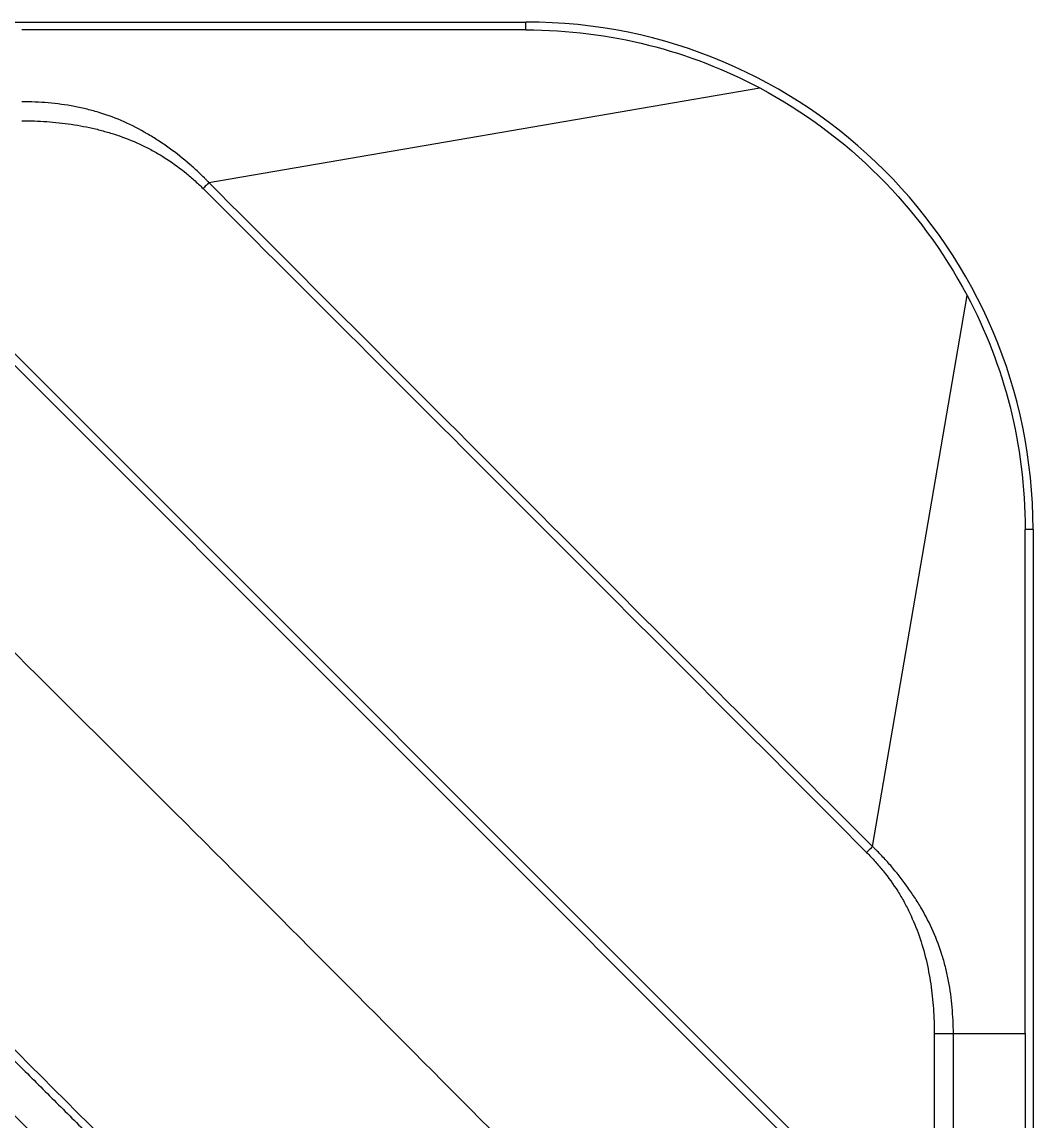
# Model space of a CAD drawing. Header units: inches. Extents: x 2 to 86, y -22 to 129.
# Drawn here: x 74.73 to 86.46, y 72.33 to 85.07 of the extents above; entities that cross this region are included whole.
import ezdxf

# ---------------------------------------------------------------- set-up
doc = ezdxf.new("R2010")
doc.units = ezdxf.units.IN
doc.header["$MEASUREMENT"] = 0
doc.layers.add('1', color=4, linetype='Continuous')
doc.layers.add('BDIM_CYAN', color=4, linetype='Continuous')

# ---------------------------------------------------------------- blocks, each defined once
blk = doc.blocks.new('2020 HS PILLOW')
at = {"layer": '1', "color": 2}
for points, knots in [([(5.803, -0.009), (4.052, -0.005), (0.184, 0.005), (-3.685, -0.004), (-5.803, -0.009)], [0, 0, 0, 0, 0.452479, 1, 1, 1, 1]), ([(5.803, -0.013), (5.576, -0.012), (5.121, -0.01), (4.438, -0.007), (3.755, -0.005), (3.072, -0.003), (2.39, -0.002), (1.707, -0.001), (1.024, 0), (0.341, 0), (-0.341, 0), (-1.024, 0), (-1.707, -0.001), (-2.39, -0.002), (-3.072, -0.003), (-3.755, -0.005), (-4.438, -0.007), (-5.121, -0.01), (-5.576, -0.012), (-5.803, -0.013)], [0, 0, 0, 0, 0.058824, 0.117648, 0.176472, 0.235295, 0.294119, 0.352942, 0.411765, 0.470588, 0.529412, 0.588235, 0.647058, 0.705881, 0.764705, 0.823528, 0.882352, 0.941176, 1, 1, 1, 1]), ([(-5.111, -0.993), (-5.012, -0.992), (-4.816, -0.99), (-4.521, -0.987), (-4.226, -0.985), (-3.929, -0.983), (-3.632, -0.98), (-3.334, -0.978), (-3.035, -0.977), (-2.735, -0.975), (-2.434, -0.973), (-2.133, -0.972), (-1.83, -0.971), (-1.527, -0.97), (-1.223, -0.969), (-0.919, -0.968), (-0.613, -0.968), (-0.307, -0.968), (0.091, -0.968), (0.579, -0.968), (1.155, -0.969), (1.729, -0.97), (2.3, -0.973), (2.867, -0.976), (3.432, -0.979), (3.994, -0.983), (4.553, -0.988), (4.925, -0.991), (5.111, -0.993)], [0, 0, 0, 0, 0.028776, 0.057631, 0.086566, 0.11558, 0.144673, 0.173846, 0.203098, 0.232429, 0.26184, 0.291331, 0.320902, 0.350552, 0.380282, 0.410091, 0.439981, 0.46995, 0.5, 0.556693, 0.613101, 0.669223, 0.725062, 0.780616, 0.835887, 0.890874, 0.945579, 1, 1, 1, 1]), ([(5.11, -1.442), (5.013, -1.441), (4.818, -1.439), (4.526, -1.437), (4.234, -1.435), (3.942, -1.432), (3.65, -1.43), (3.358, -1.428), (3.066, -1.427), (2.774, -1.425), (2.482, -1.424), (2.19, -1.423), (1.898, -1.421), (1.606, -1.42), (1.314, -1.42), (1.022, -1.419), (0.73, -1.419), (0.438, -1.418), (0.146, -1.418), (-0.146, -1.418), (-0.438, -1.418), (-0.73, -1.419), (-1.022, -1.419), (-1.314, -1.42), (-1.606, -1.42), (-1.898, -1.421), (-2.19, -1.423), (-2.482, -1.424), (-2.774, -1.425), (-3.066, -1.427), (-3.358, -1.428), (-3.65, -1.43), (-3.942, -1.432), (-4.234, -1.435), (-4.526, -1.437), (-4.818, -1.439), (-5.013, -1.441), (-5.11, -1.442)], [0, 0, 0, 0, 0.028576, 0.05715, 0.085725, 0.114298, 0.142871, 0.171443, 0.200015, 0.228587, 0.257158, 0.285728, 0.314298, 0.342868, 0.371438, 0.400008, 0.428577, 0.457146, 0.485715, 0.514285, 0.542854, 0.571423, 0.599992, 0.628562, 0.657132, 0.685702, 0.714272, 0.742842, 0.771413, 0.799985, 0.828557, 0.857129, 0.885702, 0.914275, 0.94285, 0.971424, 1, 1, 1, 1]), ([(-5.077, -4.758), (-3.411, -4.763), (-0.026, -4.774), (3.358, -4.763), (5.077, -4.758)], [0, 0, 0, 0, 0.492188, 1, 1, 1, 1])]:
    blk.add_open_spline(points, degree=3, knots=knots, dxfattribs=at)
blk = doc.blocks.new('2020 RHYTHM')
at = {"layer": '1', "color": 4}
for p, q in [((5.882, 84.082), (78.2, 84.082)), ((84.082, 78.2), (84.082, 5.882))]:
    blk.add_line(p, q, dxfattribs=at)
blk.add_open_spline([(84.082, 78.2), (84.082, 81.449), (81.449, 84.082), (78.2, 84.082)], degree=3, dxfattribs=at)
at = {"layer": 'BDIM_CYAN', "color": 3}
for p, q in [((78.2, 83.991), (72.354, 83.991)), ((78.2, 83.991), (78.2, 84.082)), ((74.523, 82.22), (80.913, 83.317)), ((74.523, 82.22), (74.523, 82.22)), ((74.523, 82.22), (74.523, 82.22)), ((71.074, 81.297), (81.297, 71.074)), ((81.364, 71.141), (71.141, 81.364)), ((82.22, 74.523), (83.317, 80.913)), ((83.991, 72.354), (83.991, 78.2)), ((84.082, 78.2), (83.991, 78.2)), ((82.22, 74.523), (82.22, 74.523)), ((82.22, 74.523), (82.22, 74.523)), ((82.937, 72.354), (82.937, 14.122)), ((83.158, 14.122), (83.158, 72.354)), ((83.991, 72.354), (83.991, 14.122))]:
    blk.add_line(p, q, dxfattribs=at)
for points in [[(78.2, 83.991), (79.181, 83.991), (80.104, 83.747), (80.913, 83.317)], [(80.913, 83.317), (81.935, 82.774), (82.774, 81.935), (83.317, 80.913)], [(82.22, 74.523), (80.937, 75.805), (78.37, 78.37), (75.805, 80.937), (74.523, 82.22)], [(83.317, 80.913), (83.747, 80.104), (83.991, 79.181), (83.991, 78.2)]]:
    blk.add_open_spline(points, degree=3, dxfattribs=at)
for points, knots in [([(74.523, 82.22), (74.519, 82.225), (74.514, 82.23), (74.506, 82.239), (74.492, 82.253), (74.479, 82.266), (74.452, 82.293), (74.433, 82.311), (74.378, 82.364), (74.34, 82.398), (74.224, 82.498), (74.145, 82.561), (74.041, 82.635), (74.02, 82.65), (73.978, 82.679), (73.957, 82.693), (73.893, 82.735), (73.85, 82.762), (73.719, 82.838), (73.63, 82.884), (73.447, 82.965), (73.353, 83), (73.209, 83.045), (73.161, 83.058), (73.062, 83.082), (73.012, 83.093), (72.862, 83.122), (72.761, 83.135), (72.558, 83.153), (72.457, 83.158), (72.354, 83.158)], [0, 0, 0, 0, 0.007812, 0.007812, 0.015625, 0.03125, 0.03125, 0.0625, 0.0625, 0.125, 0.125, 0.25, 0.25, 0.28125, 0.28125, 0.3125, 0.3125, 0.375, 0.375, 0.5, 0.5, 0.625, 0.625, 0.6875, 0.6875, 0.75, 0.75, 0.875, 0.875, 1, 1, 1, 1]), ([(72.354, 82.937), (72.451, 82.937), (72.547, 82.934), (72.737, 82.92), (72.832, 82.91), (73.021, 82.882), (73.115, 82.864), (73.256, 82.831), (73.302, 82.818), (73.395, 82.791), (73.441, 82.777), (73.577, 82.729), (73.666, 82.693), (73.796, 82.631), (73.838, 82.609), (73.923, 82.562), (73.965, 82.538), (74.087, 82.461), (74.165, 82.405), (74.277, 82.315), (74.314, 82.283), (74.385, 82.219), (74.421, 82.186), (74.455, 82.152)], [0, 0, 0, 0, 0.125, 0.125, 0.25, 0.25, 0.375, 0.375, 0.4375, 0.4375, 0.5, 0.5, 0.625, 0.625, 0.6875, 0.6875, 0.75, 0.75, 0.875, 0.875, 0.9375, 0.9375, 1, 1, 1, 1]), ([(74.523, 82.22), (74.512, 82.21), (74.501, 82.198), (74.478, 82.175), (74.466, 82.163), (74.455, 82.152)], [0, 0, 0, 0, 0.5, 0.5, 1, 1, 1, 1]), ([(74.455, 82.152), (75.739, 80.87), (77.022, 79.588), (79.588, 77.022), (80.87, 75.739), (82.152, 74.455)], [0, 0, 0, 0, 0.5, 0.5, 1, 1, 1, 1]), ([(74.778, 69.655), (74.535, 69.899), (74.047, 70.388), (73.316, 71.12), (72.584, 71.852), (71.852, 72.584), (71.12, 73.316), (70.388, 74.047), (69.899, 74.535), (69.655, 74.778)], [0, 0, 0, 0, 0.142857, 0.285714, 0.428571, 0.571429, 0.714286, 0.857143, 1, 1, 1, 1]), ([(82.22, 74.523), (82.21, 74.512), (82.198, 74.501), (82.175, 74.478), (82.163, 74.466), (82.152, 74.455)], [0, 0, 0, 0, 0.5, 0.5, 1, 1, 1, 1]), ([(82.152, 74.455), (82.186, 74.42), (82.219, 74.385), (82.284, 74.313), (82.315, 74.277), (82.405, 74.164), (82.461, 74.086), (82.526, 73.984), (82.538, 73.963), (82.563, 73.922), (82.575, 73.901), (82.61, 73.837), (82.632, 73.794), (82.693, 73.665), (82.73, 73.577), (82.792, 73.397), (82.819, 73.306), (82.852, 73.166), (82.862, 73.119), (82.88, 73.025), (82.888, 72.977), (82.91, 72.834), (82.92, 72.739), (82.934, 72.547), (82.937, 72.451), (82.937, 72.354)], [0, 0, 0, 0, 0.0625, 0.0625, 0.125, 0.125, 0.25, 0.25, 0.28125, 0.28125, 0.3125, 0.3125, 0.375, 0.375, 0.5, 0.5, 0.625, 0.625, 0.6875, 0.6875, 0.75, 0.75, 0.875, 0.875, 1, 1, 1, 1]), ([(83.158, 72.354), (83.158, 72.457), (83.153, 72.558), (83.135, 72.761), (83.122, 72.862), (83.093, 73.012), (83.082, 73.062), (83.058, 73.161), (83.045, 73.209), (83, 73.353), (82.965, 73.447), (82.884, 73.63), (82.838, 73.719), (82.762, 73.85), (82.735, 73.893), (82.693, 73.957), (82.679, 73.978), (82.65, 74.02), (82.635, 74.041), (82.561, 74.144), (82.498, 74.224), (82.398, 74.34), (82.364, 74.378), (82.311, 74.433), (82.293, 74.451), (82.266, 74.479), (82.257, 74.488), (82.239, 74.506), (82.23, 74.514), (82.22, 74.523)], [0, 0, 0, 0, 0.125, 0.125, 0.25, 0.25, 0.3125, 0.3125, 0.375, 0.375, 0.5, 0.5, 0.625, 0.625, 0.6875, 0.6875, 0.71875, 0.71875, 0.75, 0.75, 0.875, 0.875, 0.9375, 0.9375, 0.96875, 0.96875, 0.984375, 0.984375, 1, 1, 1, 1]), ([(82.937, 72.354), (82.96, 72.354), (82.982, 72.354), (83.026, 72.354), (83.047, 72.354), (83.085, 72.354), (83.103, 72.354), (83.134, 72.354), (83.147, 72.354), (83.158, 72.354)], [0, 0, 0, 0, 0.25, 0.25, 0.5, 0.5, 0.75, 0.75, 1, 1, 1, 1]), ([(83.158, 72.354), (83.332, 72.354), (83.491, 72.354), (83.77, 72.354), (83.891, 72.354), (83.991, 72.354)], [0, 0, 0, 0, 0.5, 0.5, 1, 1, 1, 1])]:
    blk.add_open_spline(points, degree=3, knots=knots, dxfattribs=at)
at = {"layer": '1', "color": 3, "rotation": 135}
blk.add_blockref('2020 HS PILLOW', (71.156, 71.146), dxfattribs=at)

msp = doc.modelspace()

# ---------------------------------------------------------------- block references
msp.add_blockref('2020 RHYTHM', (2.373, 0.985))

doc.saveas('drawing.dxf')
